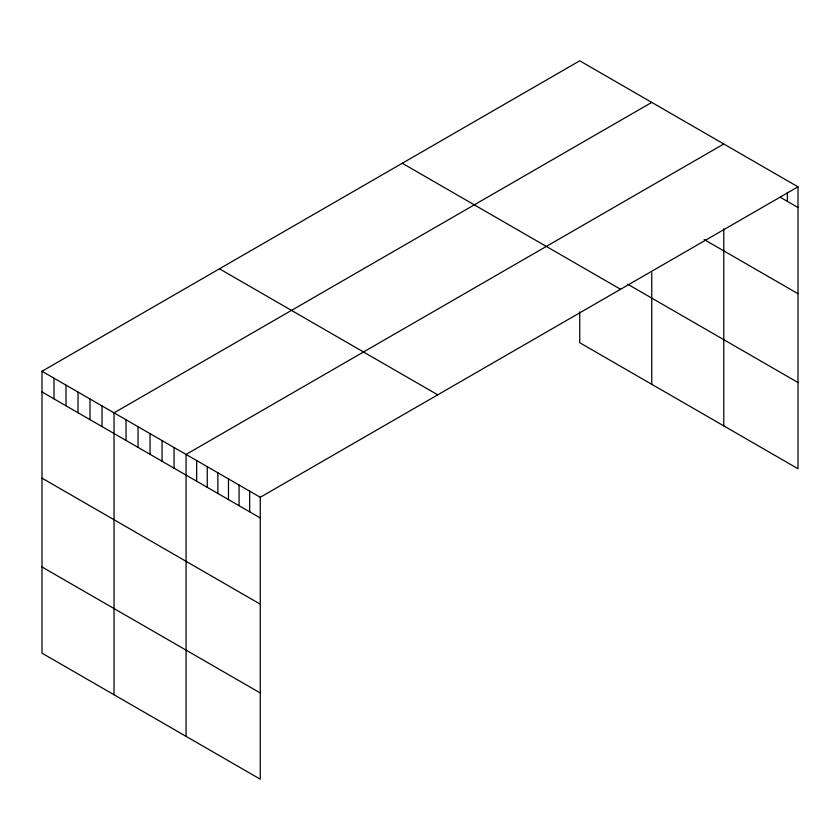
<?xml version="1.0" encoding="UTF-8"?>
<svg xmlns="http://www.w3.org/2000/svg" width="840" height="840" viewBox="0 0 840 840"><rect width="100%" height="100%" fill="white"/><g stroke="black" fill="none" stroke-linecap="round" stroke-linejoin="round"><path stroke-width="1.26" d="M798 186.827L260.274 497.28L260.274 779.195L42 653.174L42 371.269L579.726 60.806L798 186.827L798 468.731L579.726 342.72L579.726 311.934M651.756 102.396L114.03 412.85L114.03 694.754M723.786 143.987L186.06 454.44L186.06 736.344M779.982 197.096L798 207.501M704.141 239.526L798 293.706M627.753 284.235L798 382.526M402.276 163.265L620.55 289.275M219.45 268.81L437.724 394.832M42 371.269L260.274 497.28M42 391.944L260.274 517.955M42 478.149L260.274 604.17M42 566.969L260.274 692.979M787.395 192.339L787.395 201.38M723.786 228.701L723.786 425.891M651.756 272.717L651.756 384.3M249.669 491.159L249.669 511.833M239.064 485.037L239.064 505.722M228.47 478.916L228.47 499.601M217.865 472.805L217.865 493.479M207.26 466.683L207.26 487.358M196.665 460.562L196.665 481.236M174.059 447.51L174.059 468.185M162.047 440.58L162.047 461.255M150.045 433.64L150.045 454.325M138.043 426.709L138.043 447.384M126.032 419.78L126.032 440.454M102.029 405.919L102.029 426.594M90.017 398.99L90.017 419.664M78.015 392.06L78.015 412.734M66.013 385.13L66.013 405.804M54.002 378.2L54.002 398.874"/></g></svg>
